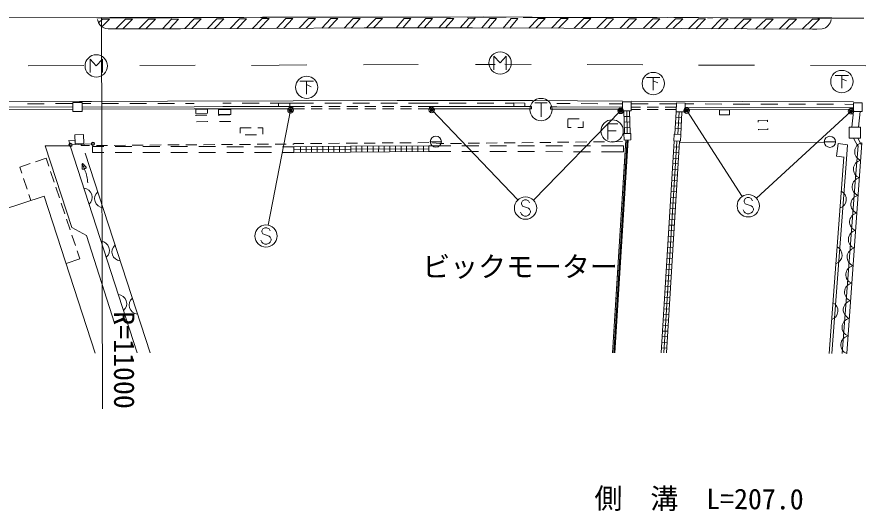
# Model space of a CAD drawing. Units: millimetres, scale not verified. Extents: x 40000 to 680000, y 20000 to 380000.
# Drawn here: x 181000 to 256658, y 248187 to 292392 of the extents above; entities that cross this region are included whole.
import ezdxf
from ezdxf.enums import TextEntityAlignment as Align

# ---------------------------------------------------------------- set-up
doc = ezdxf.new("R2010")
doc.units = ezdxf.units.MM
doc.header["$LTSCALE"] = 1000
doc.header["$PDMODE"] = 32
doc.header["$PDSIZE"] = 500
doc.linetypes.add('CHAIN', pattern=[18.5, 12, -1.5, 3.5, -1.5])
for name, color, linetype, lineweight in [('M-BGD', 7, 'Continuous', 13), ('M-BGD-EXST', 7, 'Continuous', 13), ('M-BMK', 2, 'CHAIN', 13), ('M-STR-HTXT', 7, 'Continuous', 13), ('M-STR-STRC', 7, 'Continuous', 13)]:
    doc.layers.add(name, color=color, linetype=linetype, lineweight=lineweight)
doc.layers.add('M-BMK-HTXT', color=7, linetype='Continuous')
doc.styles.add('ＭＳ ゴシック', font='')
doc.styles.get('ＭＳ ゴシック').set_extended_font_data('MS Gothic')

msp = doc.modelspace()

# ---------------------------------------------------------------- linework, layer by layer
at = {"layer": 'M-BGD'}
for p, q in [((183443, 284628), (181943, 284623)), ((186012, 284637), (184443, 284632)), ((186597, 284822), (187688, 284831)), ((187604, 284635), (186838, 284633)), ((190104, 284641), (188604, 284637)), ((192604, 284648), (191104, 284644)), ((195104, 284655), (193604, 284651)), ((196869, 284659), (196104, 284657)), ((200173, 284668), (199420, 284667)), ((202673, 284668), (201173, 284668)), ((204426, 284668), (203673, 284668)), ((205703, 284664), (205439, 284672)), ((207563, 284665), (205694, 284664)), ((210063, 284667), (208563, 284666)), ((212563, 284669), (211063, 284667)), ((215063, 284670), (213563, 284669)), ((217933, 284672), (216063, 284671)), ((218704, 284673), (217933, 284672)), ((221204, 284677), (219704, 284675)), ((223704, 284680), (222204, 284678)), ((225476, 284682), (224704, 284681)), ((230512, 284635), (229340, 284637)), ((233012, 284631), (231512, 284633)), ((235184, 284628), (234012, 284629)), ((237514, 284615), (235997, 284617)), ((240032, 284610), (238514, 284613)), ((241606, 284607), (240843, 284609)), ((244106, 284601), (242606, 284604)), ((246606, 284595), (245106, 284598)), ((249106, 284588), (247606, 284592)), ((251606, 284582), (250106, 284586)), ((254106, 284576), (252606, 284580)), ((255868, 284572), (255106, 284573)), ((185993, 284137), (171876, 284090)), ((185992, 284337), (185993, 284137)), ((196871, 284159), (186851, 284133)), ((199421, 284167), (196871, 284159)), ((204426, 284168), (199420, 284167)), ((205430, 284172), (204427, 284168)), ((205688, 284164), (205423, 284172)), ((205694, 284364), (205688, 284164)), ((206733, 284364), (205733, 284364)), ((206733, 284164), (205733, 284164)), ((208333, 284366), (207333, 284365)), ((208333, 284166), (207333, 284165)), ((209933, 284367), (208933, 284366)), ((209933, 284167), (208933, 284166)), ((211533, 284368), (210533, 284367)), ((211533, 284168), (210533, 284167)), ((213133, 284369), (212133, 284368)), ((213133, 284169), (212133, 284168)), ((214733, 284370), (213733, 284369)), ((214733, 284170), (213733, 284169)), ((216333, 284371), (215333, 284371)), ((216333, 284171), (215333, 284171)), ((217933, 284372), (216933, 284372)), ((217933, 284172), (216933, 284172)), ((225477, 284182), (217933, 284172)), ((227079, 284366), (227077, 284166)), ((229340, 284137), (228760, 284136)), ((235184, 284128), (229339, 284137)), ((235184, 284328), (235184, 284128)), ((235377, 281970), (235330, 283983)), ((235637, 281976), (235590, 283989)), ((235897, 281982), (235849, 283995)), ((235997, 284317), (235996, 284143)), ((236818, 284116), (235996, 284117)), ((236823, 284316), (235997, 284317)), ((238418, 284113), (237418, 284115)), ((238423, 284313), (237423, 284315)), ((240018, 284110), (239018, 284112)), ((240023, 284310), (239023, 284312)), ((240014, 283912), (239903, 281897)), ((240274, 283898), (240163, 281882)), ((240533, 283884), (240422, 281868)), ((255867, 284072), (240842, 284109)), ((255736, 282518), (255887, 283927)), ((255868, 284272), (255867, 284072)), ((256339, 282516), (256491, 283928)), ((197005, 283600), (198005, 283614)), ((197006, 283545), (197005, 283600)), ((198056, 283030), (197084, 283016)), ((198056, 283058), (198056, 283030)), ((199061, 283607), (200061, 283623)), ((199062, 283548), (199061, 283607)), ((200115, 283039), (199145, 283024)), ((200115, 283069), (200115, 283039)), ((230319, 282512), (230322, 283221)), ((230322, 283273), (231322, 283269)), ((231686, 283032), (231684, 282506)), ((235861, 283495), (235341, 283483)), ((235873, 282995), (235353, 282983)), ((239987, 283413), (240506, 283384)), ((247353, 283132), (248194, 283157)), ((247358, 282963), (247353, 283132)), ((248194, 283157), (248198, 282998)), ((200980, 282470), (201980, 282470)), ((200980, 281981), (200980, 282470)), ((202580, 282470), (203001, 282470)), ((203001, 282470), (203001, 281891)), ((230610, 282511), (230319, 282512)), ((231684, 282506), (231210, 282508)), ((234780, 282816), (233905, 282816)), ((233905, 282816), (233905, 281441)), ((235885, 282496), (235365, 282483)), ((239931, 282415), (240451, 282386)), ((239959, 282914), (240478, 282885)), ((247378, 282289), (247376, 282364)), ((248218, 282314), (247378, 282289)), ((248216, 282398), (248218, 282314)), ((202445, 281846), (201445, 281847)), ((233905, 282191), (234655, 282191)), ((255896, 281533), (256298, 280759)), ((256291, 281531), (256585, 280966)), ((186168, 281308), (185654, 281335)), ((185654, 281335), (185759, 280863)), ((191778, 262337), (185759, 280863)), ((186738, 280877), (186751, 281062)), ((187407, 280882), (186738, 280877)), ((187513, 280883), (187407, 280882)), ((187766, 280793), (187765, 280273)), ((188782, 280792), (187766, 280793)), ((189113, 280897), (188113, 280888)), ((190713, 280911), (189713, 280902)), ((191282, 280790), (189782, 280791)), ((192313, 280926), (191313, 280917)), ((193782, 280789), (192282, 280790)), ((193913, 280937), (192913, 280930)), ((195513, 280948), (194513, 280941)), ((196282, 280787), (194782, 280788)), ((197113, 280959), (196113, 280952)), ((198782, 280786), (197282, 280787)), ((198713, 280970), (197713, 280963)), ((200313, 280981), (199313, 280974)), ((201282, 280784), (199782, 280785)), ((201912, 280992), (200913, 280985)), ((203782, 280783), (202282, 280783)), ((203512, 281003), (202512, 280996)), ((205112, 281014), (204112, 281007)), ((205799, 280781), (204782, 280782)), ((205782, 281019), (205712, 281018)), ((205797, 281061), (205782, 281019)), ((206682, 281067), (205797, 281061)), ((205799, 280781), (205803, 280261)), ((206384, 280785), (206383, 280265)), ((206884, 280789), (206883, 280269)), ((208282, 281078), (207282, 281072)), ((207384, 280792), (207383, 280272)), ((207884, 280796), (207883, 280276)), ((208384, 280799), (208383, 280279)), ((209882, 281090), (208882, 281083)), ((208884, 280803), (208883, 280283)), ((209384, 280806), (209383, 280286)), ((209884, 280810), (209883, 280290)), ((210384, 280813), (210383, 280293)), ((210855, 281096), (210482, 281094)), ((211482, 281101), (210855, 281096)), ((210884, 280816), (210883, 280296)), ((211384, 280820), (211383, 280300)), ((211884, 280823), (211883, 280303)), ((213082, 281112), (212082, 281105)), ((212384, 280827), (212383, 280307)), ((212884, 280830), (212883, 280310)), ((213384, 280834), (213383, 280314)), ((214682, 281123), (213682, 281116)), ((213884, 280837), (213883, 280317)), ((214384, 280841), (214383, 280321)), ((214884, 280844), (214883, 280324)), ((216282, 281134), (215282, 281127)), ((215384, 280848), (215383, 280328)), ((215884, 280851), (215883, 280331)), ((216384, 280855), (216383, 280335)), ((217882, 281145), (216882, 281138)), ((216884, 280858), (216883, 280338)), ((217384, 280861), (217383, 280341)), ((217884, 280865), (217887, 280345)), ((217884, 280865), (219835, 280864)), ((218002, 281230), (219002, 281230)), ((218852, 281057), (218206, 281116)), ((219203, 281061), (218852, 281057)), ((220803, 281079), (219803, 281068)), ((220835, 280863), (222335, 280862)), ((222403, 281097), (221403, 281086)), ((224003, 281115), (223003, 281104)), ((223335, 280862), (224835, 280861)), ((225603, 281133), (224603, 281122)), ((225835, 280860), (227335, 280859)), ((227203, 281151), (226203, 281140)), ((228803, 281169), (227803, 281158)), ((228335, 280859), (229835, 280858)), ((230403, 281187), (229403, 281176)), ((230835, 280857), (232335, 280856)), ((232003, 281205), (231003, 281194)), ((233603, 281223), (232603, 281212)), ((233335, 280855), (235286, 280854)), ((235202, 281241), (234203, 281230)), ((234328, 262342), (235518, 281369)), ((234433, 262341), (235623, 281372)), ((234538, 262341), (235728, 281376)), ((235286, 280854), (235285, 280334)), ((235716, 281177), (235506, 281191)), ((239836, 281263), (238669, 262333)), ((240070, 281249), (238904, 262332)), ((240305, 281234), (239140, 262332)), ((239805, 280764), (240274, 280735)), ((253275, 281218), (254275, 281218)), ((254504, 281061), (254359, 279921)), ((255356, 280957), (254504, 281061)), ((256648, 281137), (255292, 262283)), ((187113, 280218), (192929, 262339)), ((188782, 280272), (187765, 280273)), ((191282, 280270), (189782, 280271)), ((193782, 280269), (192282, 280270)), ((196282, 280267), (194782, 280268)), ((198782, 280266), (197282, 280267)), ((201282, 280264), (199782, 280265)), ((203782, 280263), (202282, 280263)), ((205799, 280261), (204782, 280262)), ((217883, 280345), (219834, 280344)), ((220834, 280343), (222334, 280342)), ((223334, 280342), (224834, 280341)), ((225834, 280340), (227334, 280339)), ((228334, 280339), (229834, 280338)), ((230834, 280337), (232334, 280336)), ((233334, 280335), (235285, 280334)), ((235654, 280179), (235444, 280192)), ((235685, 280678), (235475, 280692)), ((239774, 280265), (240243, 280236)), ((181249, 278963), (182197, 279280)), ((182671, 279438), (183620, 279756)), ((183620, 279756), (183857, 279045)), ((235591, 279181), (235382, 279194)), ((235622, 279680), (235413, 279693)), ((239713, 279267), (240182, 279238)), ((239743, 279766), (240212, 279737)), ((253712, 262289), (255027, 279841)), ((254359, 279921), (255043, 279839)), ((181249, 278963), (181432, 278415)), ((184016, 278571), (184333, 277623)), ((235560, 278682), (235350, 278695)), ((239682, 278768), (240151, 278739)), ((181591, 277941), (181908, 276992)), ((235498, 277684), (235288, 277697)), ((235529, 278183), (235319, 278196)), ((239620, 277770), (240089, 277741)), ((239651, 278269), (240120, 278240)), ((184492, 277149), (184809, 276200)), ((235466, 277185), (235257, 277198)), ((239589, 277271), (240059, 277242)), ((182067, 276518), (182250, 275970)), ((235404, 276187), (235194, 276200)), ((235435, 276686), (235226, 276699)), ((239528, 276273), (239997, 276244)), ((239559, 276772), (240028, 276743)), ((184967, 275726), (185285, 274778)), ((235373, 275688), (235163, 275701)), ((239497, 275774), (239966, 275745)), ((235310, 274690), (235101, 274703)), ((235342, 275189), (235132, 275202)), ((239436, 274776), (239905, 274747)), ((239466, 275275), (239936, 275246)), ((185443, 274304), (185761, 273355)), ((235279, 274191), (235070, 274204)), ((239405, 274276), (239874, 274248)), ((187217, 272825), (185927, 273565)), ((235217, 273193), (235007, 273206)), ((235248, 273692), (235038, 273705)), ((239343, 273278), (239813, 273249)), ((239374, 273777), (239843, 273749)), ((185919, 272881), (186236, 271933)), ((189731, 264996), (187217, 272825)), ((235186, 272694), (234976, 272707)), ((239313, 272779), (239782, 272750)), ((235123, 271696), (234914, 271709)), ((235154, 272195), (234945, 272208)), ((239251, 271781), (239720, 271752)), ((239282, 272280), (239751, 272251)), ((186395, 271459), (186632, 270749)), ((235092, 271197), (234882, 271210)), ((239220, 271282), (239690, 271253)), ((185398, 270336), (186632, 270749)), ((235030, 270199), (234820, 270212)), ((235061, 270698), (234851, 270711)), ((239159, 270284), (239628, 270255)), ((239190, 270783), (239659, 270754)), ((234998, 269700), (234789, 269713)), ((239128, 269785), (239597, 269756)), ((234936, 268702), (234726, 268715)), ((234967, 269201), (234758, 269214)), ((239067, 268787), (239536, 268758)), ((239097, 269286), (239566, 269257)), ((234905, 268203), (234695, 268216)), ((239036, 268288), (239505, 268259)), ((234842, 267205), (234633, 267218)), ((234874, 267704), (234664, 267717)), ((238974, 267290), (239443, 267261)), ((239005, 267789), (239474, 267760)), ((234811, 266706), (234602, 266719)), ((238944, 266791), (239413, 266762)), ((234749, 265708), (234539, 265721)), ((234780, 266207), (234570, 266220)), ((238882, 265793), (239351, 265764)), ((238913, 266292), (239382, 266263)), ((190819, 265366), (189731, 264996)), ((234718, 265209), (234508, 265222)), ((239320, 265265), (238851, 265294)), ((234655, 264211), (234446, 264224)), ((234686, 264710), (234477, 264723)), ((239259, 264267), (238790, 264295)), ((239290, 264766), (238821, 264794)), ((234624, 263712), (234414, 263725)), ((239197, 263268), (238728, 263297)), ((239228, 263767), (238759, 263796)), ((234562, 262713), (234352, 262727)), ((234593, 263213), (234383, 263226)), ((239167, 262769), (238698, 262798))]:
    msp.add_line(p, q, dxfattribs=at)
for points in [[(186834, 283929), (186008, 283933), (186012, 284750), (186838, 284746)], [(205430, 284372), (204426, 284368), (204425, 284674), (205429, 284677)], [(226473, 284371), (225476, 284382), (225480, 284693), (226476, 284682)], [(235988, 284790), (235987, 284003), (235213, 284004), (235214, 284791)], [(240815, 284689), (240798, 283896), (240014, 283912), (240031, 284705)], [(256668, 283928), (255878, 283927), (255876, 284705), (256667, 284707)], [(197003, 284120), (198053, 284135), (198058, 283778), (197009, 283762)], [(200149, 283675), (199050, 283666), (199047, 284116), (200145, 284124)], [(243881, 283635), (243881, 284084), (244779, 284083), (244779, 283634)], [(255514, 282519), (256509, 282515), (256506, 281531), (255511, 281534)], [(186989, 281069), (186204, 281043), (186178, 281840), (186963, 281866)], [(235962, 281383), (235361, 281364), (235342, 281959), (235943, 281978)], [(239824, 281892), (240419, 281865), (240392, 281273), (239797, 281300)]]:
    msp.add_lwpolyline(points, close=True, dxfattribs=at)
for points in [[(186010, 284337), (171876, 284290), (171876, 284090)], [(205694, 284364), (205430, 284372), (204426, 284368), (199420, 284367), (196870, 284359), (186850, 284333), (186851, 284133)], [(227079, 284366), (226473, 284371), (225476, 284382), (217933, 284372), (217933, 284172)], [(227077, 284166), (226471, 284171), (225474, 284182)], [(235184, 284328), (229340, 284337), (228760, 284336), (228760, 284136)], [(255868, 284272), (240842, 284309), (240842, 284109)], [(185927, 273565), (183533, 280852), (185759, 280863)], [(217884, 280865), (210857, 280816), (205799, 280781)], [(253333, 281176), (242468, 281151), (240310, 281187)], [(253962, 262288), (255234, 279252), (255356, 280957)], [(256310, 280899), (256063, 277996), (254881, 262285)], [(217885, 280605), (210858, 280556), (205801, 280521)], [(217887, 280345), (210860, 280296), (205803, 280261)], [(187346, 277554), (187332, 277699), (187325, 277747), (187316, 277827), (187306, 277882), (187294, 277945), (187282, 278008), (187268, 278078), (187253, 278148), (187239, 278218), (187227, 278281), (187208, 278341), (187186, 278409), (187159, 278467), (187139, 278527), (187122, 278580), (187097, 278631), (187080, 278683), (187056, 278734), (187039, 278786), (187022, 278839), (187005, 278892), (186990, 278937), (186978, 278975), (186963, 279020), (186943, 279055), (186926, 279083), (186902, 279133), (186879, 279176), (186860, 279211), (186842, 279239), (186875, 279266), (186915, 279246), (186950, 279215), (186987, 279178), (187014, 279145), (187044, 279104), (187079, 279074), (187104, 279049), (187131, 279016), (187166, 278986), (187188, 278943), (187213, 278918), (187185, 278875), (187147, 278863), (187112, 278843), (187084, 278826), (187049, 278806), (187019, 278797), (186991, 278779), (186959, 278777), (186921, 278765), (186888, 278763), (186856, 278760), (186843, 278798), (186841, 278856), (186837, 278896), (186835, 278954), (186840, 278989), (186841, 279039), (186839, 279096), (186836, 279129), (186832, 279169), (186812, 279204)]]:
    msp.add_lwpolyline(points, dxfattribs=at)
for centre, radius in [((234280, 282191), 1000), ((218502, 281230), 500), ((253775, 281218), 500)]:
    msp.add_circle(centre, radius, dxfattribs=at)
for centre, radius, start, end in [((256808, 280336), 817, 101.2841, 250.48826), ((256695, 278764), 817, 101.2841, 250.48826), ((256582, 277193), 817, 101.2841, 250.48826), ((186926, 276259), 812, 310.619, 85.37927), ((188772, 276130), 812, 130.64027, 265.40054), ((254431, 276074), 812, 288.33401, 63.09428), ((256469, 275622), 817, 101.2841, 250.48826), ((256356, 274051), 817, 101.2841, 250.48826), ((256243, 272480), 817, 101.2841, 250.48826), ((188471, 271503), 812, 310.619, 85.37927), ((190318, 271375), 812, 130.64027, 265.40054), ((254058, 271088), 812, 288.33401, 63.09428), ((256130, 270909), 817, 101.2841, 250.48826), ((256017, 269338), 817, 101.2841, 250.48826), ((255904, 267767), 817, 101.2841, 250.48826), ((190016, 266748), 812, 310.619, 85.37927), ((191865, 266620), 812, 130.64027, 265.40054), ((253684, 266102), 812, 288.33401, 63.09428), ((255791, 266196), 817, 101.2841, 250.48826), ((255678, 264624), 817, 101.2841, 250.48826), ((255565, 263053), 817, 101.2841, 250.48826)]:
    msp.add_arc(centre, radius, start, end, dxfattribs=at)
at = {"layer": 'M-BGD-EXST'}
for p, q in [((187553, 287408), (187553, 288608)), ((187553, 288608), (188103, 288008)), ((188103, 288008), (188653, 288608)), ((188653, 288608), (188653, 287408)), ((223704, 287672), (223704, 288872)), ((223704, 288872), (224254, 288272)), ((224254, 288272), (224804, 288872)), ((224804, 288872), (224804, 287672)), ((237366, 286982), (238566, 286982)), ((237966, 286982), (237966, 285832)), ((254250, 287162), (255450, 287162)), ((254850, 287162), (254850, 286012)), ((254850, 286862), (255250, 286662)), ((206338, 286643), (207538, 286643)), ((206938, 286643), (206938, 285493)), ((206938, 286343), (207338, 286143)), ((237966, 286682), (238366, 286482)), ((227366, 284706), (228466, 284706)), ((227916, 284706), (227916, 283456))]:
    msp.add_line(p, q, dxfattribs=at)
for centre in [(224254, 288272), (188103, 288008), (254850, 286612), (206938, 286093), (237966, 286432), (227916, 284106)]:
    msp.add_circle(centre, 1000, dxfattribs=at)
at = {"layer": 'M-BMK'}
msp.add_line((68508, 292048), (188571, 292330), dxfattribs=at)
msp.add_arc((214336, -10707640), 11000000, 89.58605, 90.13421, dxfattribs=at)
at = {"layer": 'M-STR-HTXT'}
for p, q in [((188571, 292330), (188653, 257330)), ((205497, 284045), (203488, 273775)), ((218132, 284067), (225842, 276016)), ((235044, 283988), (227233, 276009)), ((240956, 284011), (245926, 276338)), ((255673, 283963), (247206, 276176))]:
    msp.add_line(p, q, dxfattribs=at)
msp.add_lwpolyline([(170211, 272036), (183432, 276357), (188011, 262328)], dxfattribs=at)
for centre, radius in [((205497, 284045), 150), ((205497, 284045), 120), ((205497, 284045), 90), ((205497, 284045), 60), ((205497, 284045), 30), ((205497, 284045), 20), ((218132, 284067), 150), ((218132, 284067), 120), ((218132, 284067), 90), ((218132, 284067), 60), ((218132, 284067), 30), ((218132, 284067), 20), ((235044, 283988), 150), ((235044, 283988), 120), ((235044, 283988), 90), ((235044, 283988), 60), ((235044, 283988), 30), ((235044, 283988), 20), ((240956, 284011), 150), ((240956, 284011), 120), ((240956, 284011), 90), ((240956, 284011), 60), ((240956, 284011), 30), ((240956, 284011), 20), ((255673, 283963), 150), ((255673, 283963), 120), ((255673, 283963), 90), ((255673, 283963), 60), ((255673, 283963), 30), ((255673, 283963), 20)]:
    msp.add_circle(centre, radius, dxfattribs=at)
for p in [(205497, 284045), (218132, 284067), (235044, 283988), (240956, 284011), (255673, 283963)]:
    msp.add_point(p, dxfattribs=at)
at = {"layer": 'M-STR-STRC'}
for p, q in [((188316, 291851), (188649, 292184)), ((188611, 291510), (189288, 292185)), ((188649, 292184), (189288, 292185)), ((189849, 291333), (190708, 292189)), ((190490, 291336), (191347, 292190)), ((190708, 292189), (191347, 292190)), ((191907, 291337), (192767, 292194)), ((192545, 291337), (193406, 292195)), ((192767, 292194), (193406, 292195)), ((194020, 291339), (194849, 292199)), ((194646, 291339), (195477, 292202)), ((196037, 291342), (196872, 292208)), ((196665, 291344), (197500, 292211)), ((196872, 292208), (197500, 292211)), ((198059, 291350), (198895, 292218)), ((198686, 291352), (199523, 292220)), ((198895, 292218), (199523, 292220)), ((200081, 291358), (200918, 292227)), ((200708, 291360), (201546, 292230)), ((200918, 292227), (201546, 292230)), ((202102, 291366), (202941, 292236)), ((202730, 291369), (203568, 292238)), ((204261, 291374), (205087, 292241)), ((204885, 291377), (205711, 292242)), ((205087, 292241), (205711, 292242)), ((206272, 291382), (207095, 292245)), ((206896, 291384), (207718, 292246)), ((207095, 292245), (207718, 292246)), ((208283, 291390), (209103, 292249)), ((208907, 291392), (209726, 292250)), ((209103, 292249), (209726, 292250)), ((210294, 291397), (211110, 292253)), ((210919, 291400), (211733, 292254)), ((211110, 292253), (211733, 292254)), ((212305, 291404), (213117, 292255)), ((212927, 291404), (213739, 292256)), ((213117, 292255), (213739, 292256)), ((214941, 291405), (215679, 292258)), ((215536, 291406), (216274, 292259)), ((215679, 292258), (216274, 292259)), ((216859, 291406), (217597, 292261)), ((217454, 291406), (218192, 292261)), ((217597, 292261), (218192, 292261)), ((218776, 291407), (219516, 292263)), ((219371, 291407), (220111, 292264)), ((219516, 292263), (220111, 292264)), ((220693, 291408), (221434, 292265)), ((221288, 291408), (222029, 292266)), ((221434, 292265), (222029, 292266)), ((222607, 291406), (223349, 292264)), ((223201, 291404), (223942, 292262)), ((223349, 292264), (223942, 292262)), ((224519, 291400), (225259, 292256)), ((225112, 291398), (225851, 292253)), ((225259, 292256), (225851, 292253)), ((227664, 292247), (226816, 291393)), ((228296, 292246), (227448, 291391)), ((227664, 292247), (228296, 292246)), ((229703, 292243), (228852, 291386)), ((230336, 292242), (229484, 291384)), ((229703, 292243), (230336, 292242)), ((231742, 292240), (230888, 291379)), ((232375, 292239), (231520, 291377)), ((231742, 292240), (232375, 292239)), ((233781, 292236), (232923, 291372)), ((234414, 292235), (233555, 291369)), ((233781, 292236), (234414, 292235)), ((235820, 292233), (234958, 291364)), ((236453, 292232), (235590, 291362)), ((235820, 292233), (236453, 292232)), ((237926, 292229), (237057, 291356)), ((238559, 292228), (237690, 291354)), ((237926, 292229), (238559, 292228)), ((239966, 292224), (239095, 291349)), ((240599, 292222), (239727, 291346)), ((239966, 292224), (240599, 292222)), ((242005, 292217), (241132, 291340)), ((242637, 292215), (241764, 291337)), ((242005, 292217), (242637, 292215)), ((244043, 292211), (243168, 291331)), ((244676, 292208), (243800, 291328)), ((244043, 292211), (244676, 292208)), ((246082, 292204), (245204, 291321)), ((246715, 292202), (245836, 291318)), ((246082, 292204), (246715, 292202)), ((247158, 291312), (248067, 292197)), ((247800, 291309), (248711, 292195)), ((248067, 292197), (248711, 292195)), ((249227, 291302), (250140, 292190)), ((249870, 291299), (250783, 292188)), ((250140, 292190), (250783, 292188)), ((251297, 291293), (252212, 292183)), ((251939, 291290), (252855, 292181)), ((252212, 292183), (252855, 292181)), ((186992, 288048), (182013, 288024)), ((196971, 288084), (192003, 288042)), ((206960, 288100), (202014, 288043)), ((216916, 288132), (212026, 288101)), ((223815, 288136), (222055, 288150)), ((227025, 288138), (224686, 288154)), ((237020, 288111), (232038, 288140)), ((247035, 288081), (242026, 288088)), ((257000, 288027), (252031, 288033)), ((227146, 284920), (235215, 284860)), ((236010, 284863), (255894, 284795)), ((187656, 281035), (185955, 280953)), ((246379, 276226), (246197, 276136)), ((246561, 276226), (246379, 276226)), ((246743, 276136), (246561, 276226)), ((226261, 275931), (226170, 275749)), ((226170, 275749), (226170, 275658)), ((226170, 275658), (226261, 275476)), ((226443, 276021), (226261, 275931)), ((226261, 275476), (226806, 275294)), ((226625, 276021), (226443, 276021)), ((226806, 275931), (226625, 276021)), ((226897, 275749), (226806, 275931)), ((246197, 276136), (246106, 275954)), ((246106, 275954), (246106, 275863)), ((246106, 275863), (246197, 275681)), ((246197, 275681), (246743, 275499)), ((246834, 275954), (246743, 276136)), ((246743, 275499), (246834, 275408)), ((246834, 275408), (246925, 275226)), ((226170, 274749), (226079, 274931)), ((226261, 274658), (226170, 274749)), ((226443, 274567), (226261, 274658)), ((226806, 274658), (226625, 274567)), ((226806, 275294), (226897, 275203)), ((226897, 274749), (226806, 274658)), ((226897, 275203), (226988, 275021)), ((226988, 274931), (226897, 274749)), ((226988, 275021), (226988, 274931)), ((246106, 274954), (246016, 275136)), ((246197, 274863), (246106, 274954)), ((246379, 274772), (246197, 274863)), ((246561, 274772), (246379, 274772)), ((246743, 274863), (246561, 274772)), ((246834, 274954), (246743, 274863)), ((246925, 275136), (246834, 274954)), ((246925, 275226), (246925, 275136)), ((226625, 274567), (226443, 274567)), ((203023, 273430), (202932, 273248)), ((202932, 273248), (202932, 273157)), ((202932, 273157), (203023, 272975)), ((203205, 273521), (203023, 273430)), ((203387, 273521), (203205, 273521)), ((203568, 273430), (203387, 273521)), ((203659, 273248), (203568, 273430)), ((202932, 272248), (202841, 272430)), ((203023, 272975), (203568, 272794)), ((203568, 272794), (203659, 272703)), ((203659, 272703), (203750, 272521)), ((203750, 272430), (203659, 272248)), ((203750, 272521), (203750, 272430)), ((203023, 272157), (202932, 272248)), ((203205, 272066), (203023, 272157)), ((203387, 272066), (203205, 272066)), ((203568, 272157), (203387, 272066)), ((203659, 272248), (203568, 272157))]:
    msp.add_line(p, q, dxfattribs=at)
for points in [[(222728, 292392), (210701, 292377), (202990, 292362), (194865, 292324), (188146, 292307)], [(194849, 292199), (194865, 292199), (195477, 292202)], [(202941, 292236), (202990, 292237), (203568, 292238)], [(222728, 292392), (227121, 292373), (239243, 292352), (253937, 292302)], [(221772, 291408), (212086, 291404), (203059, 291370), (195641, 291340), (189969, 291335), (189360, 291323)], [(221772, 291408), (229965, 291383), (240515, 291343), (252220, 291288), (252592, 291300), (253076, 291332)], [(141457, 284716), (141572, 284719), (171916, 284797), (205722, 284889), (215039, 284920), (227146, 284920)]]:
    msp.add_lwpolyline(points, dxfattribs=at)
for centre, radius in [((185806, 280946), 150), ((185806, 280946), 120), ((185806, 280946), 100), ((187806, 281042), 150), ((187806, 281042), 120), ((187806, 281042), 100), ((226534, 275294), 1000), ((246470, 275499), 1000), ((203296, 272794), 1000)]:
    msp.add_circle(centre, radius, dxfattribs=at)
for centre, radius, start, end in [((189213, 292329), 1017, 188.7892, 278.29694), ((252948, 292253), 930, 277.88678, 355.01977)]:
    msp.add_arc(centre, radius, start, end, dxfattribs=at)

# ---------------------------------------------------------------- texts
at = {"layer": 'M-BMK-HTXT', "style": 'ＭＳ ゴシック'}
msp.add_text('ビックモーター', height=1833, dxfattribs=at).set_placement((217287, 268587), align=Align.BOTTOM_LEFT)
at = {"layer": 'M-STR-HTXT', "style": 'ＭＳ ゴシック'}
msp.add_text('R=11000', height=1833, rotation=270.134, dxfattribs=at).set_placement((189153, 257331), align=Align.BOTTOM_RIGHT)
msp.add_text('側\u3000溝\u3000L=207.0', height=1833, rotation=359.757, dxfattribs=at).set_placement((242059, 247825), align=Align.BOTTOM_CENTER)

doc.saveas('drawing.dxf')
